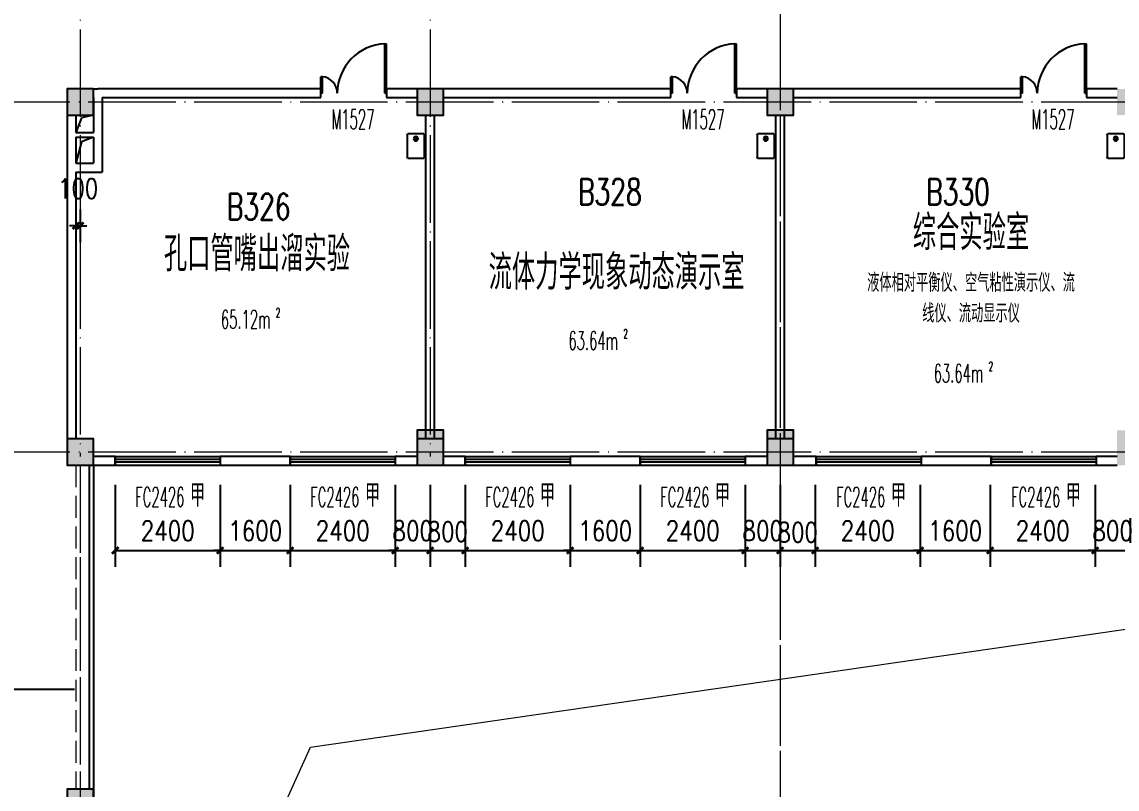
# Model space of a CAD drawing. Extents: x 1417642 to 3570900, y 124798 to 1191112.
# Drawn here: x 1523675 to 1548710, y 462095 to 479626 of the extents above; entities that cross this region are included whole.
import ezdxf

# ---------------------------------------------------------------- set-up
doc = ezdxf.new("R2010")
doc.units = 0
doc.header["$LTSCALE"] = 1000
doc.header["$MEASUREMENT"] = 0
doc.linetypes.add('DASH', pattern=[0.35, 0.25, -0.1])
doc.linetypes.add('DOTE', pattern=[2.42, 2, -0.2, 0.02, -0.2])
doc.layers.get('0').update_dxf_attribs({"linetype": 'CONTINUOUS'})
doc.layers.get('Defpoints').update_dxf_attribs({"linetype": 'CONTINUOUS'})
for name, color, linetype in [('colu', 2, 'CONTINUOUS'), ('COLUMN', 9, 'CONTINUOUS'), ('DOTE', 1, 'DOTE'), ('LATRINE', 6, 'CONTINUOUS'), ('PUB_DIM', 3, 'CONTINUOUS'), ('PUB_HATCH', 8, 'CONTINUOUS'), ('PUB_TEXT', 40, 'CONTINUOUS'), ('SPACE', 7, 'CONTINUOUS'), ('STAIR', 2, 'CONTINUOUS'), ('tiaozheng', 20, 'CONTINUOUS'), ('WALL', 4, 'CONTINUOUS'), ('WINDOW', 2, 'CONTINUOUS'), ('WINDOW_TEXT', 7, 'CONTINUOUS'), ('填充', 252, 'CONTINUOUS'), ('柱填充', 8, 'CONTINUOUS'), ('水点', 3, 'CONTINUOUS')]:
    doc.layers.add(name, color=color, linetype=linetype)
doc.styles.add('_TCH_SPACE', font='ROMANS', dxfattribs={"width": 0.7, "height": 5, "bigfont": 'Z'})
doc.styles.add('_TCH_WINDOW', font='ROMANS.shx', dxfattribs={"width": 0.7, "height": 400, "bigfont": 'Z.shx'})
doc.styles.add('DIM_FONT', font='SIMPLEX.shx', dxfattribs={"width": 0.8})
doc.styles.get("Standard").update_dxf_attribs({"font": 'GBENOR', "bigfont": 'GBCBIG'})
doc.styles.add('Z', font='ROMANS', dxfattribs={"width": 0.7, "bigfont": 'Z'})
doc.dimstyles.new('DIMN150', dxfattribs={"dimscale": 1.5, "dimtxt": 300, "dimasz": 100, "dimexe": 250, "dimexo": 300, "dimgap": 150, "dimtad": 1, "dimdec": 0, "dimzin": 0, "dimdsep": 46, "dimtxsty": 'DIM_FONT', "dimblk": 'ARCHTICK', "dimcen": 0.09, "dimdle": 1.5, "dimclrt": 7, "dimazin": 2, "dimtfac": 1, "dimtdec": 0, "dimtix": 1, "dimtmove": 2, "dimatfit": 3, "dimldrblk": 'ARCHTICK', "dimfxl": 1, "dimtolj": 1, "dimtzin": 0, "dimarcsym": 0})

# ---------------------------------------------------------------- blocks, each defined once
blk = doc.blocks.new('M_E3')
for p, q in [((-275, -410), (-275, -50)), ((-255, -30), (255, -30)), ((275, -50), (275, -410)), ((255, -430), (-255, -430))]:
    blk.add_line(p, q)
at = {"const_width": 1.5}
for points in [[(-275, 0, 0.414214), (-305, -30, 0.414214)], [(305, -30, 0.414214), (275, 0, 0.414214)], [(-305, -430, 0.414214), (-275, -460, 0.414214)], [(275, -460, 0.414214), (305, -430, 0.414214)]]:
    blk.add_lwpolyline(points, format="xyb", dxfattribs=at)
for points in [[(-275, 0), (275, 0)], [(-305, -430), (-305, -30)], [(305, -30), (305, -430)], [(275, -460), (-275, -460)]]:
    blk.add_lwpolyline(points, dxfattribs=at)
for radius in [50, 32.5]:
    blk.add_circle((165, -230), radius)
for centre, start, end in [((-255, -50), 90, 180), ((255, -50), 0, 90), ((-255, -410), 180, 270), ((255, -410), 270, 0)]:
    blk.add_arc(centre, 20, start, end)
at = {"width": 0.8, "flags": 9}
for tag in ['XSIZE', 'YSIZE']:
    blk.add_attdef(tag, (0, 0), '', height=0.5, dxfattribs=at)
blk = doc.blocks.new('i89')
at = {"layer": '柱填充'}
h = blk.add_hatch(color=256, dxfattribs=at)
h.paths.add_polyline_path([(1555333, 501498), (1555333, 502098), (1554733, 502098), (1554733, 501498)])
h.paths.add_polyline_path([(1525733, 501498), (1525733, 502098), (1525133, 502098), (1525133, 501498)])
h.paths.add_polyline_path([(1517733, 501498), (1517733, 502098), (1517133, 502098), (1517133, 501498)])
h.paths.add_polyline_path([(1509733, 501498), (1509733, 502098), (1509133, 502098), (1509133, 501498)])
h.paths.add_polyline_path([(1501733, 501498), (1501733, 502098), (1501133, 502098), (1501133, 501498)])
h.paths.add_polyline_path([(1498133, 501498), (1498133, 502098), (1497533, 502098), (1497533, 501498)])
h.paths.add_polyline_path([(1498133, 529448), (1498133, 530148), (1497433, 530148), (1497433, 529448)])
h.paths.add_polyline_path([(1498133, 537448), (1498133, 538148), (1497433, 538148), (1497433, 537448)])
h.paths.add_polyline_path([(1541783, 545398), (1541783, 546098), (1541083, 546098), (1541083, 545398)])
h.paths.add_polyline_path([(1565333, 559098), (1565333, 559698), (1564733, 559698), (1564733, 559098)])
h.paths.add_polyline_path([(1565383, 549098), (1565383, 549798), (1564683, 549798), (1564683, 549098)])
h.paths.add_polyline_path([(1565333, 545498), (1565333, 546098), (1564733, 546098), (1564733, 545498)])
h.paths.add_polyline_path([(1565383, 538098), (1564683, 538098), (1564683, 537498), (1565383, 537498)])
h.paths.add_polyline_path([(1565333, 529498), (1565333, 530098), (1564733, 530098), (1564733, 529498)])
h.paths.add_polyline_path([(1565333, 519498), (1565333, 520098), (1564733, 520098), (1564733, 519498)])
h.paths.add_polyline_path([(1565333, 511498), (1565333, 512098), (1564733, 512098), (1564733, 511498)])
h.paths.add_polyline_path([(1565333, 501498), (1565333, 502098), (1564733, 502098), (1564733, 501498)])
h.paths.add_polyline_path([(1555333, 559098), (1555333, 559698), (1554733, 559698), (1554733, 559098)])
h.paths.add_polyline_path([(1555333, 549098), (1555333, 549698), (1554733, 549698), (1554733, 549098)])
h.paths.add_polyline_path([(1555333, 545498), (1555333, 546098), (1554733, 546098), (1554733, 545498)])
h.paths.add_polyline_path([(1555333, 537498), (1555333, 538098), (1554733, 538098), (1554733, 537498)])
h.paths.add_polyline_path([(1555433, 529448), (1555433, 530148), (1554733, 530148), (1554733, 529448)])
h.paths.add_polyline_path([(1555433, 519448), (1555433, 520148), (1554733, 520148), (1554733, 519448)])
h.paths.add_polyline_path([(1555433, 511498), (1555433, 512198), (1554733, 512198), (1554733, 511498)])
h.paths.add_polyline_path([(1551733, 557298), (1551733, 557898), (1551133, 557898), (1551133, 557298)])
h.paths.add_polyline_path([(1551783, 549098), (1551783, 549798), (1551083, 549798), (1551083, 549098)])
h.paths.add_polyline_path([(1551733, 545498), (1551733, 546098), (1551133, 546098), (1551133, 545498)])
h.paths.add_polyline_path([(1551733, 537498), (1551733, 538098), (1551133, 538098), (1551133, 537498)])
h.paths.add_polyline_path([(1551733, 529498), (1551733, 530098), (1551133, 530098), (1551133, 529498)])
h.paths.add_polyline_path([(1551733, 519498), (1551733, 520098), (1551133, 520098), (1551133, 519498)])
h.paths.add_polyline_path([(1551783, 511498), (1551783, 512198), (1551083, 512198), (1551083, 511498)])
h.paths.add_polyline_path([(1551733, 501498), (1551733, 502098), (1551133, 502098), (1551133, 501498)])
h.paths.add_polyline_path([(1541733, 559098), (1541733, 559698), (1541133, 559698), (1541133, 559098)])
h.paths.add_polyline_path([(1541733, 557298), (1541733, 557898), (1541133, 557898), (1541133, 557298)])
h.paths.add_polyline_path([(1541783, 549098), (1541783, 549798), (1541083, 549798), (1541083, 549098)])
h.paths.add_polyline_path([(1541733, 537498), (1541733, 538298), (1541133, 538298), (1541133, 537498)])
h.paths.add_polyline_path([(1541733, 519298), (1541733, 520098), (1541133, 520098), (1541133, 519298)])
h.paths.add_polyline_path([(1541833, 511498), (1541833, 512298), (1541033, 512298), (1541033, 511498)])
h.paths.add_polyline_path([(1541733, 501498), (1541733, 502098), (1541133, 502098), (1541133, 501498)])
h.paths.add_polyline_path([(1533733, 559098), (1533733, 559698), (1533133, 559698), (1533133, 559098)])
h.paths.add_polyline_path([(1533783, 549098), (1533783, 549798), (1533083, 549798), (1533083, 549098)])
h.paths.add_polyline_path([(1533733, 545498), (1533733, 546098), (1533133, 546098), (1533133, 545498)])
h.paths.add_polyline_path([(1533733, 537498), (1533733, 538298), (1533133, 538298), (1533133, 537498)])
h.paths.add_polyline_path([(1533733, 519298), (1533733, 520098), (1533133, 520098), (1533133, 519298)])
h.paths.add_polyline_path([(1533833, 511498), (1533833, 512298), (1533033, 512298), (1533033, 511498)])
h.paths.add_polyline_path([(1533733, 501498), (1533733, 502098), (1533133, 502098), (1533133, 501498)])
h.paths.add_polyline_path([(1525733, 559098), (1525733, 559698), (1525133, 559698), (1525133, 559098)])
h.paths.add_polyline_path([(1525783, 549098), (1525783, 549798), (1525083, 549798), (1525083, 549098)])
h.paths.add_polyline_path([(1525733, 545498), (1525733, 546098), (1525133, 546098), (1525133, 545498)])
h.paths.add_polyline_path([(1525733, 537498), (1525733, 538298), (1525133, 538298), (1525133, 537498)])
h.paths.add_polyline_path([(1525733, 519298), (1525733, 520098), (1525133, 520098), (1525133, 519298)])
h.paths.add_polyline_path([(1525833, 511498), (1525833, 512298), (1525033, 512298), (1525033, 511498)])
h.paths.add_polyline_path([(1517733, 559098), (1517733, 559698), (1517133, 559698), (1517133, 559098)])
h.paths.add_polyline_path([(1517783, 549098), (1517783, 549798), (1517083, 549798), (1517083, 549098)])
h.paths.add_polyline_path([(1517733, 545498), (1517733, 546098), (1517133, 546098), (1517133, 545498)])
h.paths.add_polyline_path([(1517733, 537498), (1517733, 538298), (1517133, 538298), (1517133, 537498)])
h.paths.add_polyline_path([(1517733, 519298), (1517733, 520098), (1517133, 520098), (1517133, 519298)])
h.paths.add_polyline_path([(1517833, 511498), (1517833, 512298), (1517033, 512298), (1517033, 511498)])
h.paths.add_polyline_path([(1509733, 559098), (1509733, 559698), (1509133, 559698), (1509133, 559098)])
h.paths.add_polyline_path([(1509783, 549098), (1509783, 549798), (1509083, 549798), (1509083, 549098)])
h.paths.add_polyline_path([(1509733, 545498), (1509733, 546098), (1509133, 546098), (1509133, 545498)])
h.paths.add_polyline_path([(1509733, 537498), (1509733, 538298), (1509133, 538298), (1509133, 537498)])
h.paths.add_polyline_path([(1509733, 519298), (1509733, 520098), (1509133, 520098), (1509133, 519298)])
h.paths.add_polyline_path([(1509833, 511498), (1509833, 512298), (1509033, 512298), (1509033, 511498)])
h.paths.add_polyline_path([(1509733, 480798), (1509733, 481398), (1509133, 481398), (1509133, 480798)])
h.paths.add_polyline_path([(1501733, 559098), (1501733, 559698), (1501133, 559698), (1501133, 559098)])
h.paths.add_polyline_path([(1501733, 549098), (1501733, 549698), (1501133, 549698), (1501133, 549098)])
h.paths.add_polyline_path([(1501733, 545498), (1501733, 546098), (1501133, 546098), (1501133, 545498)])
h.paths.add_polyline_path([(1501733, 537498), (1501733, 538098), (1501133, 538098), (1501133, 537498)])
h.paths.add_polyline_path([(1501733, 529498), (1501733, 530098), (1501133, 530098), (1501133, 529498)])
h.paths.add_polyline_path([(1501733, 519498), (1501733, 520098), (1501133, 520098), (1501133, 519498)])
h.paths.add_polyline_path([(1501833, 511498), (1501833, 512198), (1501133, 512198), (1501133, 511498)])
h.paths.add_polyline_path([(1501733, 480798), (1501733, 481398), (1501133, 481398), (1501133, 480798)])
h.paths.add_polyline_path([(1498133, 559098), (1498133, 559698), (1497533, 559698), (1497533, 559098)])
h.paths.add_polyline_path([(1498183, 549098), (1498183, 549798), (1497483, 549798), (1497483, 549098)])
h.paths.add_polyline_path([(1498133, 545498), (1498133, 546098), (1497533, 546098), (1497533, 545498)])
h.paths.add_polyline_path([(1498133, 519448), (1498133, 520148), (1497433, 520148), (1497433, 519448)])
h.paths.add_polyline_path([(1498133, 511448), (1498133, 512148), (1497433, 512148), (1497433, 511448)])
h.paths.add_polyline_path([(1498133, 480798), (1498133, 481398), (1497533, 481398), (1497533, 480798)])
h.paths.add_polyline_path([(1488133, 559098), (1488133, 559698), (1487533, 559698), (1487533, 559098)])
h.paths.add_polyline_path([(1488233, 549098), (1488233, 549798), (1487533, 549798), (1487533, 549098)])
h.paths.add_polyline_path([(1488133, 545498), (1488133, 546098), (1487533, 546098), (1487533, 545498)])
h.paths.add_polyline_path([(1488133, 537498), (1488133, 538098), (1487533, 538098), (1487533, 537498)])
h.paths.add_polyline_path([(1488133, 529498), (1488133, 530098), (1487533, 530098), (1487533, 529498)])
h.paths.add_polyline_path([(1488133, 519498), (1488133, 520098), (1487533, 520098), (1487533, 519498)])
h.paths.add_polyline_path([(1488133, 511498), (1488133, 512098), (1487533, 512098), (1487533, 511498)])
h.paths.add_polyline_path([(1488133, 501498), (1488133, 502098), (1487533, 502098), (1487533, 501498)])
h.paths.add_polyline_path([(1488133, 480798), (1488133, 481398), (1487533, 481398), (1487533, 480798)])
h.paths.add_polyline_path([(1498133, 484398), (1498133, 485198), (1497433, 485198), (1497433, 484398)])
h.paths.add_polyline_path([(1498134, 496298), (1498134, 497098), (1497433, 497098), (1497433, 496298)])
h.paths.add_polyline_path([(1487533, 497098), (1487533, 496298), (1488233, 496298), (1488233, 497098)])
h.paths.add_polyline_path([(1487533, 485198), (1487533, 484398), (1488233, 484398), (1488233, 485198)])
h.paths.add_polyline_path([(1509733, 496298), (1509733, 497098), (1509033, 497098), (1509033, 496298)])
h.paths.add_polyline_path([(1509733, 484398), (1509733, 485198), (1509033, 485198), (1509033, 484398)])
at = {"layer": 'colu'}
for points in [[(1501733, 545498), (1501733, 546098), (1501133, 546098), (1501133, 545498)], [(1509733, 545498), (1509733, 546098), (1509133, 546098), (1509133, 545498)], [(1517733, 545498), (1517733, 546098), (1517133, 546098), (1517133, 545498)], [(1509733, 537498), (1509733, 538298), (1509133, 538298), (1509133, 537498)], [(1517733, 537498), (1517733, 538298), (1517133, 538298), (1517133, 537498)], [(1501733, 537498), (1501733, 538098), (1501133, 538098), (1501133, 537498)]]:
    blk.add_lwpolyline(points, close=True, dxfattribs=at)
blk = doc.blocks.new('_ArchTick')
at = {"color": 0, "linetype": 'ByBlock', "const_width": 0.4}
blk.add_lwpolyline([(-0.5, -0.5), (0.5, 0.5)], dxfattribs=at)
blk = doc.blocks.new('*D1712')
at = {"layer": 'Defpoints', "color": 0}
for p in [(1524910, 475790), (1525010, 475790), (1525010, 474967)]:
    blk.add_point(p, dxfattribs=at)
at = {"layer": 'PUB_DIM', "color": 0, "lineweight": -2}
for p, q in [((1524910, 475340), (1524910, 474592)), ((1525010, 475340), (1525010, 474592)), ((1524910, 474967), (1524760, 474967)), ((1524910, 474967), (1525010, 474967)), ((1525010, 474967), (1525160, 474967))]:
    blk.add_line(p, q, dxfattribs=at)
at = {"layer": 'PUB_DIM', "color": 0, "lineweight": -2, "xscale": 150, "yscale": 150, "zscale": 150}
blk.add_blockref('_ArchTick', (1524910, 474967), dxfattribs=at)
at = {"layer": 'PUB_DIM', "color": 0, "lineweight": -2, "xscale": 150, "yscale": 150, "zscale": 150, "rotation": 180}
blk.add_blockref('_ArchTick', (1525010, 474967), dxfattribs=at)
at = {"layer": 'PUB_DIM', "color": 7, "insert": (1524960, 475818), "char_height": 450, "attachment_point": 5, "style": 'DIM_FONT'}
blk.add_mtext('\\A1;100', dxfattribs=at)
blk = doc.blocks.new('*D1888')
at = {"layer": 'Defpoints', "color": 0}
for p in [(1525810, 469495), (1528210, 469495), (1528210, 467547)]:
    blk.add_point(p, dxfattribs=at)
at = {"layer": 'PUB_DIM', "color": 0, "lineweight": -2}
for p, q in [((1525810, 469045), (1525810, 467172)), ((1528210, 469045), (1528210, 467172)), ((1525808, 467547), (1528213, 467547))]:
    blk.add_line(p, q, dxfattribs=at)
at = {"layer": 'PUB_DIM', "color": 0, "lineweight": -2, "xscale": 150, "yscale": 150, "zscale": 150, "rotation": 180}
blk.add_blockref('_ArchTick', (1525810, 467547), dxfattribs=at)
at = {"layer": 'PUB_DIM', "color": 0, "lineweight": -2, "xscale": 150, "yscale": 150, "zscale": 150}
blk.add_blockref('_ArchTick', (1528210, 467547), dxfattribs=at)
at = {"layer": 'PUB_DIM', "color": 7, "insert": (1527010, 467997), "char_height": 450, "attachment_point": 5, "style": 'DIM_FONT'}
blk.add_mtext('\\A1;2400', dxfattribs=at)
blk = doc.blocks.new('*D1889')
at = {"layer": 'Defpoints', "color": 0}
for p in [(1528210, 469495), (1529810, 469495), (1529810, 467547)]:
    blk.add_point(p, dxfattribs=at)
at = {"layer": 'PUB_DIM', "color": 0, "lineweight": -2}
for p, q in [((1528210, 469045), (1528210, 467172)), ((1529810, 469045), (1529810, 467172)), ((1528210, 467547), (1528060, 467547)), ((1528210, 467547), (1529810, 467547)), ((1529810, 467547), (1529960, 467547))]:
    blk.add_line(p, q, dxfattribs=at)
at = {"layer": 'PUB_DIM', "color": 0, "lineweight": -2, "xscale": 150, "yscale": 150, "zscale": 150}
blk.add_blockref('_ArchTick', (1528210, 467547), dxfattribs=at)
at = {"layer": 'PUB_DIM', "color": 0, "lineweight": -2, "xscale": 150, "yscale": 150, "zscale": 150, "rotation": 180}
blk.add_blockref('_ArchTick', (1529810, 467547), dxfattribs=at)
at = {"layer": 'PUB_DIM', "color": 7, "insert": (1529010, 467997), "char_height": 450, "attachment_point": 5, "style": 'DIM_FONT'}
blk.add_mtext('\\A1;1600', dxfattribs=at)
blk = doc.blocks.new('*D1890')
at = {"layer": 'Defpoints', "color": 0}
for p in [(1529810, 469495), (1532210, 469495), (1532210, 467547)]:
    blk.add_point(p, dxfattribs=at)
at = {"layer": 'PUB_DIM', "color": 0, "lineweight": -2}
for p, q in [((1529810, 469045), (1529810, 467172)), ((1532210, 469045), (1532210, 467172)), ((1529808, 467547), (1532213, 467547))]:
    blk.add_line(p, q, dxfattribs=at)
at = {"layer": 'PUB_DIM', "color": 0, "lineweight": -2, "xscale": 150, "yscale": 150, "zscale": 150, "rotation": 180}
blk.add_blockref('_ArchTick', (1529810, 467547), dxfattribs=at)
at = {"layer": 'PUB_DIM', "color": 0, "lineweight": -2, "xscale": 150, "yscale": 150, "zscale": 150}
blk.add_blockref('_ArchTick', (1532210, 467547), dxfattribs=at)
at = {"layer": 'PUB_DIM', "color": 7, "insert": (1531010, 467997), "char_height": 450, "attachment_point": 5, "style": 'DIM_FONT'}
blk.add_mtext('\\A1;2400', dxfattribs=at)
blk = doc.blocks.new('*D1891')
at = {"layer": 'Defpoints', "color": 0}
for p in [(1532210, 469495), (1533010, 469495), (1533010, 467547)]:
    blk.add_point(p, dxfattribs=at)
at = {"layer": 'PUB_DIM', "color": 0, "lineweight": -2}
for p, q in [((1532210, 469045), (1532210, 467172)), ((1533010, 469045), (1533010, 467172)), ((1532210, 467547), (1532060, 467547)), ((1532210, 467547), (1533010, 467547)), ((1533010, 467547), (1533160, 467547))]:
    blk.add_line(p, q, dxfattribs=at)
at = {"layer": 'PUB_DIM', "color": 0, "lineweight": -2, "xscale": 150, "yscale": 150, "zscale": 150}
blk.add_blockref('_ArchTick', (1532210, 467547), dxfattribs=at)
at = {"layer": 'PUB_DIM', "color": 0, "lineweight": -2, "xscale": 150, "yscale": 150, "zscale": 150, "rotation": 180}
blk.add_blockref('_ArchTick', (1533010, 467547), dxfattribs=at)
at = {"layer": 'PUB_DIM', "color": 7, "insert": (1532610, 467997), "char_height": 450, "attachment_point": 5, "style": 'DIM_FONT'}
blk.add_mtext('\\A1;800', dxfattribs=at)
blk = doc.blocks.new('*D1892')
at = {"layer": 'Defpoints', "color": 0}
for p in [(1533010, 469495), (1533810, 469495), (1533810, 467547)]:
    blk.add_point(p, dxfattribs=at)
at = {"layer": 'PUB_DIM', "color": 0, "lineweight": -2}
for p, q in [((1533010, 469045), (1533010, 467172)), ((1533810, 469045), (1533810, 467172)), ((1533008, 467547), (1533813, 467547))]:
    blk.add_line(p, q, dxfattribs=at)
at = {"layer": 'PUB_DIM', "color": 0, "lineweight": -2, "xscale": 150, "yscale": 150, "zscale": 150, "rotation": 180}
blk.add_blockref('_ArchTick', (1533010, 467547), dxfattribs=at)
at = {"layer": 'PUB_DIM', "color": 0, "lineweight": -2, "xscale": 150, "yscale": 150, "zscale": 150}
blk.add_blockref('_ArchTick', (1533810, 467547), dxfattribs=at)
at = {"layer": 'PUB_DIM', "color": 7, "insert": (1533410, 467977), "char_height": 450, "attachment_point": 5, "style": 'DIM_FONT'}
blk.add_mtext('\\A1;800', dxfattribs=at)
blk = doc.blocks.new('*D1893')
at = {"layer": 'Defpoints', "color": 0}
for p in [(1533810, 469495), (1536210, 469495), (1536210, 467547)]:
    blk.add_point(p, dxfattribs=at)
at = {"layer": 'PUB_DIM', "color": 0, "lineweight": -2}
for p, q in [((1533810, 469045), (1533810, 467172)), ((1536210, 469045), (1536210, 467172)), ((1533808, 467547), (1536213, 467547))]:
    blk.add_line(p, q, dxfattribs=at)
at = {"layer": 'PUB_DIM', "color": 0, "lineweight": -2, "xscale": 150, "yscale": 150, "zscale": 150, "rotation": 180}
blk.add_blockref('_ArchTick', (1533810, 467547), dxfattribs=at)
at = {"layer": 'PUB_DIM', "color": 0, "lineweight": -2, "xscale": 150, "yscale": 150, "zscale": 150}
blk.add_blockref('_ArchTick', (1536210, 467547), dxfattribs=at)
at = {"layer": 'PUB_DIM', "color": 7, "insert": (1535010, 467997), "char_height": 450, "attachment_point": 5, "style": 'DIM_FONT'}
blk.add_mtext('\\A1;2400', dxfattribs=at)
blk = doc.blocks.new('*D1894')
at = {"layer": 'Defpoints', "color": 0}
for p in [(1536210, 469495), (1537810, 469495), (1537810, 467547)]:
    blk.add_point(p, dxfattribs=at)
at = {"layer": 'PUB_DIM', "color": 0, "lineweight": -2}
for p, q in [((1536210, 469045), (1536210, 467172)), ((1537810, 469045), (1537810, 467172)), ((1536210, 467547), (1536060, 467547)), ((1536210, 467547), (1537810, 467547)), ((1537810, 467547), (1537960, 467547))]:
    blk.add_line(p, q, dxfattribs=at)
at = {"layer": 'PUB_DIM', "color": 0, "lineweight": -2, "xscale": 150, "yscale": 150, "zscale": 150}
blk.add_blockref('_ArchTick', (1536210, 467547), dxfattribs=at)
at = {"layer": 'PUB_DIM', "color": 0, "lineweight": -2, "xscale": 150, "yscale": 150, "zscale": 150, "rotation": 180}
blk.add_blockref('_ArchTick', (1537810, 467547), dxfattribs=at)
at = {"layer": 'PUB_DIM', "color": 7, "insert": (1537010, 467997), "char_height": 450, "attachment_point": 5, "style": 'DIM_FONT'}
blk.add_mtext('\\A1;1600', dxfattribs=at)
blk = doc.blocks.new('*D1895')
at = {"layer": 'Defpoints', "color": 0}
for p in [(1537810, 469495), (1540210, 469495), (1540210, 467547)]:
    blk.add_point(p, dxfattribs=at)
at = {"layer": 'PUB_DIM', "color": 0, "lineweight": -2}
for p, q in [((1537810, 469045), (1537810, 467172)), ((1540210, 469045), (1540210, 467172)), ((1537808, 467547), (1540213, 467547))]:
    blk.add_line(p, q, dxfattribs=at)
at = {"layer": 'PUB_DIM', "color": 0, "lineweight": -2, "xscale": 150, "yscale": 150, "zscale": 150, "rotation": 180}
blk.add_blockref('_ArchTick', (1537810, 467547), dxfattribs=at)
at = {"layer": 'PUB_DIM', "color": 0, "lineweight": -2, "xscale": 150, "yscale": 150, "zscale": 150}
blk.add_blockref('_ArchTick', (1540210, 467547), dxfattribs=at)
at = {"layer": 'PUB_DIM', "color": 7, "insert": (1539010, 467997), "char_height": 450, "attachment_point": 5, "style": 'DIM_FONT'}
blk.add_mtext('\\A1;2400', dxfattribs=at)
blk = doc.blocks.new('*D1896')
at = {"layer": 'Defpoints', "color": 0}
for p in [(1540210, 469495), (1541010, 469495), (1541010, 467547)]:
    blk.add_point(p, dxfattribs=at)
at = {"layer": 'PUB_DIM', "color": 0, "lineweight": -2}
for p, q in [((1540210, 469045), (1540210, 467172)), ((1541010, 469045), (1541010, 467172)), ((1540210, 467547), (1540060, 467547)), ((1540210, 467547), (1541010, 467547)), ((1541010, 467547), (1541160, 467547))]:
    blk.add_line(p, q, dxfattribs=at)
at = {"layer": 'PUB_DIM', "color": 0, "lineweight": -2, "xscale": 150, "yscale": 150, "zscale": 150}
blk.add_blockref('_ArchTick', (1540210, 467547), dxfattribs=at)
at = {"layer": 'PUB_DIM', "color": 0, "lineweight": -2, "xscale": 150, "yscale": 150, "zscale": 150, "rotation": 180}
blk.add_blockref('_ArchTick', (1541010, 467547), dxfattribs=at)
at = {"layer": 'PUB_DIM', "color": 7, "insert": (1540610, 467997), "char_height": 450, "attachment_point": 5, "style": 'DIM_FONT'}
blk.add_mtext('\\A1;800', dxfattribs=at)
blk = doc.blocks.new('*D1897')
at = {"layer": 'Defpoints', "color": 0}
for p in [(1541010, 469495), (1541810, 469495), (1541810, 467547)]:
    blk.add_point(p, dxfattribs=at)
at = {"layer": 'PUB_DIM', "color": 0, "lineweight": -2}
for p, q in [((1541010, 469045), (1541010, 467172)), ((1541810, 469045), (1541810, 467172)), ((1541008, 467547), (1541812, 467547))]:
    blk.add_line(p, q, dxfattribs=at)
at = {"layer": 'PUB_DIM', "color": 0, "lineweight": -2, "xscale": 150, "yscale": 150, "zscale": 150, "rotation": 180}
blk.add_blockref('_ArchTick', (1541010, 467547), dxfattribs=at)
at = {"layer": 'PUB_DIM', "color": 0, "lineweight": -2, "xscale": 150, "yscale": 150, "zscale": 150}
blk.add_blockref('_ArchTick', (1541810, 467547), dxfattribs=at)
at = {"layer": 'PUB_DIM', "color": 7, "insert": (1541410, 467961), "char_height": 450, "attachment_point": 5, "style": 'DIM_FONT'}
blk.add_mtext('\\A1;800', dxfattribs=at)
blk = doc.blocks.new('*D1898')
at = {"layer": 'Defpoints', "color": 0}
for p in [(1541810, 469495), (1544210, 469495), (1544210, 467547)]:
    blk.add_point(p, dxfattribs=at)
at = {"layer": 'PUB_DIM', "color": 0, "lineweight": -2}
for p, q in [((1541810, 469045), (1541810, 467172)), ((1544210, 469045), (1544210, 467172)), ((1541808, 467547), (1544212, 467547))]:
    blk.add_line(p, q, dxfattribs=at)
at = {"layer": 'PUB_DIM', "color": 0, "lineweight": -2, "xscale": 150, "yscale": 150, "zscale": 150, "rotation": 180}
blk.add_blockref('_ArchTick', (1541810, 467547), dxfattribs=at)
at = {"layer": 'PUB_DIM', "color": 0, "lineweight": -2, "xscale": 150, "yscale": 150, "zscale": 150}
blk.add_blockref('_ArchTick', (1544210, 467547), dxfattribs=at)
at = {"layer": 'PUB_DIM', "color": 7, "insert": (1543010, 467997), "char_height": 450, "attachment_point": 5, "style": 'DIM_FONT'}
blk.add_mtext('\\A1;2400', dxfattribs=at)
blk = doc.blocks.new('*D1899')
at = {"layer": 'Defpoints', "color": 0}
for p in [(1544210, 469495), (1545810, 469495), (1545810, 467547)]:
    blk.add_point(p, dxfattribs=at)
at = {"layer": 'PUB_DIM', "color": 0, "lineweight": -2}
for p, q in [((1544210, 469045), (1544210, 467172)), ((1545810, 469045), (1545810, 467172)), ((1544210, 467547), (1544060, 467547)), ((1544210, 467547), (1545810, 467547)), ((1545810, 467547), (1545960, 467547))]:
    blk.add_line(p, q, dxfattribs=at)
at = {"layer": 'PUB_DIM', "color": 0, "lineweight": -2, "xscale": 150, "yscale": 150, "zscale": 150}
blk.add_blockref('_ArchTick', (1544210, 467547), dxfattribs=at)
at = {"layer": 'PUB_DIM', "color": 0, "lineweight": -2, "xscale": 150, "yscale": 150, "zscale": 150, "rotation": 180}
blk.add_blockref('_ArchTick', (1545810, 467547), dxfattribs=at)
at = {"layer": 'PUB_DIM', "color": 7, "insert": (1545010, 467997), "char_height": 450, "attachment_point": 5, "style": 'DIM_FONT'}
blk.add_mtext('\\A1;1600', dxfattribs=at)
blk = doc.blocks.new('*D1900')
at = {"layer": 'Defpoints', "color": 0}
for p in [(1545810, 469495), (1548210, 469495), (1548210, 467547)]:
    blk.add_point(p, dxfattribs=at)
at = {"layer": 'PUB_DIM', "color": 0, "lineweight": -2}
for p, q in [((1545810, 469045), (1545810, 467172)), ((1548210, 469045), (1548210, 467172)), ((1545808, 467547), (1548212, 467547))]:
    blk.add_line(p, q, dxfattribs=at)
at = {"layer": 'PUB_DIM', "color": 0, "lineweight": -2, "xscale": 150, "yscale": 150, "zscale": 150, "rotation": 180}
blk.add_blockref('_ArchTick', (1545810, 467547), dxfattribs=at)
at = {"layer": 'PUB_DIM', "color": 0, "lineweight": -2, "xscale": 150, "yscale": 150, "zscale": 150}
blk.add_blockref('_ArchTick', (1548210, 467547), dxfattribs=at)
at = {"layer": 'PUB_DIM', "color": 7, "insert": (1547010, 467997), "char_height": 450, "attachment_point": 5, "style": 'DIM_FONT'}
blk.add_mtext('\\A1;2400', dxfattribs=at)
blk = doc.blocks.new('*D1901')
at = {"layer": 'Defpoints', "color": 0}
for p in [(1548210, 469495), (1549010, 469495), (1549010, 467547)]:
    blk.add_point(p, dxfattribs=at)
at = {"layer": 'PUB_DIM', "color": 0, "lineweight": -2}
for p, q in [((1548210, 469045), (1548210, 467172)), ((1549010, 469045), (1549010, 467172)), ((1548210, 467547), (1548060, 467547)), ((1548210, 467547), (1549010, 467547)), ((1549010, 467547), (1549160, 467547))]:
    blk.add_line(p, q, dxfattribs=at)
at = {"layer": 'PUB_DIM', "color": 0, "lineweight": -2, "xscale": 150, "yscale": 150, "zscale": 150}
blk.add_blockref('_ArchTick', (1548210, 467547), dxfattribs=at)
at = {"layer": 'PUB_DIM', "color": 0, "lineweight": -2, "xscale": 150, "yscale": 150, "zscale": 150, "rotation": 180}
blk.add_blockref('_ArchTick', (1549010, 467547), dxfattribs=at)
at = {"layer": 'PUB_DIM', "color": 7, "insert": (1548610, 467997), "char_height": 450, "attachment_point": 5, "style": 'DIM_FONT'}
blk.add_mtext('\\A1;800', dxfattribs=at)
blk = doc.blocks.new('_FZH')
blk.add_lwpolyline([(-0.5, -0.5), (0.5, -0.5), (0.5, 0.5), (-0.5, 0.5)], close=True)
at = {"layer": 'PUB_HATCH'}
blk.add_solid([(-0.5, -0.5), (0.5, -0.5), (-0.5, 0.5), (0.5, 0.5)], dxfattribs=at)
blk = doc.blocks.new('$TCHSYS$WIN2D')
for p, q in [((-0.5, 0.5), (0.5, 0.5)), ((-0.5, 0.5), (-0.5, -0.5)), ((0.5, 0.5), (0.5, -0.5)), ((0.5, 0.167), (-0.5, 0.167)), ((0.5, -0.167), (-0.5, -0.167)), ((-0.5, -0.5), (0.5, -0.5))]:
    blk.add_line(p, q)
blk = doc.blocks.new('$DorLib2D$00000225')
at = {"color": 0}
for p, q in [((0.475, -0.001), (0.475, 0.752)), ((0.475, 0.752), (0.5, 0.752)), ((0.5, -0.001), (0.5, 0.752)), ((-0.5, 0), (-0.5, 0.252)), ((-0.475, 0.252), (-0.5, 0.252)), ((-0.475, 0), (-0.475, 0.252)), ((-0.475, 0), (-0.5, 0)), ((0.475, -0.001), (0.5, -0.001))]:
    blk.add_line(p, q, dxfattribs=at)
for centre, radius, start, end in [((0.505, -0.002), 0.755, 92.2493, 179.7238), ((-0.501, 0.003), 0.251, 359.7899, 84.0974)]:
    blk.add_arc(centre, radius, start, end, dxfattribs=at)

msp = doc.modelspace()

# ---------------------------------------------------------------- linework, layer by layer
at = {"layer": 'DOTE', "lineweight": 0}
for points in [[(1541010.3, 496846.8), (1541010.3, 385594.9)], [(1541010.3, 496546.8), (1541010.3, 385594.9)], [(1525010.3, 496395.5), (1525010.3, 469695.5)], [(1525010.3, 496395.5), (1525010.3, 469695.5)], [(1525010.3, 496395.5), (1525010.3, 469695.5)], [(1533010.3, 496395.5), (1533010.3, 469695.5)], [(1533010.3, 496395.5), (1533010.3, 469695.5)], [(1533010.3, 496395.5), (1533010.3, 469695.5)], [(1597373.8, 477795.5), (1432083.9, 477795.5)], [(1597373.8, 469795.5), (1432083.9, 469795.5)], [(1597373.8, 469795.5), (1432083.9, 469795.5)], [(1525010.3, 469495.5), (1525010.3, 385594.9)]]:
    msp.add_lwpolyline(points, dxfattribs=at)
at = {"layer": 'LATRINE', "linetype": 'DASH', "lineweight": 0, "ltscale": 2}
for p, q in [((1524910.3, 469495.5), (1524910.3, 462095.5)), ((1525010.3, 469495.5), (1525010.3, 462095.5))]:
    msp.add_line(p, q, dxfattribs=at)
at = {"layer": 'STAIR'}
for p, q in [((1525210.3, 469495.5), (1525210.3, 462095.5)), ((1525310.3, 469495.5), (1525310.3, 452095.8)), ((1524878.7, 464370.7, 0), (1521871.8, 464370.7, 0))]:
    msp.add_line(p, q, dxfattribs=at)
at = {"layer": 'STAIR', "lineweight": 0}
msp.add_lwpolyline([(1525310.3, 452095.8), (1530273, 463055.8), (1574810.3, 469495.5)], dxfattribs=at)
at = {"layer": 'tiaozheng', "color": 2}
for p, q in [((1525035.9, 477430.6), (1524910.3, 477095.5)), ((1525310.3, 477495.5), (1525035.9, 477430.6)), ((1525310.3, 476995.5), (1525037.2, 476888.7)), ((1525037.2, 476888.7), (1524910.3, 476395.5))]:
    msp.add_line(p, q, dxfattribs=at)
at = {"layer": 'WALL'}
for p, q in [((1525310.3, 478095.5), (1525410.3, 478095.5)), ((1530510.3, 478095.5), (1525410.3, 478095.5)), ((1530510.3, 477895.5), (1530510.3, 478095.5)), ((1532710.3, 478095.5), (1532010.3, 478095.5)), ((1532010.3, 478095.5), (1532010.3, 477895.5)), ((1538510.3, 478095.5), (1533310.3, 478095.5)), ((1538510.3, 477895.5), (1538510.3, 478095.5)), ((1540710.3, 478095.5), (1540010.3, 478095.5)), ((1540010.3, 478095.5), (1540010.3, 477895.5)), ((1546510.3, 478095.5), (1541310.3, 478095.5)), ((1546510.3, 477895.5), (1546510.3, 478095.5)), ((1548710.3, 478095.5), (1548010.3, 478095.5)), ((1548010.3, 478095.5), (1548010.3, 477895.5)), ((1525310.3, 477895.5), (1525310.3, 477095.5)), ((1525510.3, 477895.5), (1525510.3, 477045.5)), ((1525510.3, 477895.5), (1530510.3, 477895.5)), ((1532010.3, 477895.5), (1532710.3, 477895.5)), ((1533310.3, 477895.5), (1538510.3, 477895.5)), ((1540010.3, 477895.5), (1540710.3, 477895.5)), ((1541310.3, 477895.5), (1546510.3, 477895.5)), ((1548010.3, 477895.5), (1548710.3, 477895.5)), ((1524710.3, 477495.5), (1524710.3, 477045.5)), ((1524910.3, 477495.5), (1524910.3, 477095.5)), ((1532910.3, 470095.5), (1532910.3, 477495.5)), ((1533110.3, 470095.5), (1533110.3, 477495.5)), ((1540910.3, 470095.5), (1540910.3, 477495.5)), ((1541110.3, 470095.5), (1541110.3, 477495.5)), ((1524710.3, 477045.5), (1524710.3, 476295.5)), ((1524910.3, 477095.5), (1525310.3, 477095.5)), ((1524910.3, 476995.5), (1525310.3, 476995.5)), ((1524910.3, 476995.5), (1524910.3, 476395.5)), ((1525310.3, 476995.5), (1525310.3, 476395.5)), ((1525510.3, 477045.5), (1525510.3, 476195.5)), ((1524710.3, 476295.5), (1524710.3, 470095.5)), ((1524910.3, 476395.5), (1525310.3, 476395.5)), ((1524910.3, 476195.5), (1525510.3, 476195.5)), ((1524910.3, 476195.5), (1524910.3, 470095.5)), ((1525810.3, 469695.5), (1525310.3, 469695.5)), ((1525810.3, 469495.5), (1525810.3, 469695.5)), ((1529810.3, 469695.5), (1528210.3, 469695.5)), ((1528210.3, 469695.5), (1528210.3, 469495.5)), ((1529810.3, 469495.5), (1529810.3, 469695.5)), ((1532710.3, 469695.5), (1532210.3, 469695.5)), ((1532210.3, 469695.5), (1532210.3, 469495.5)), ((1533810.3, 469695.5), (1533310.3, 469695.5)), ((1533810.3, 469495.5), (1533810.3, 469695.5)), ((1537810.3, 469695.5), (1536210.3, 469695.5)), ((1536210.3, 469695.5), (1536210.3, 469495.5)), ((1537810.3, 469495.5), (1537810.3, 469695.5)), ((1540710.3, 469695.5), (1540210.3, 469695.5)), ((1540210.3, 469695.5), (1540210.3, 469495.5)), ((1541830.9, 469695.5), (1541310.3, 469695.5)), ((1541830.9, 469495.5), (1541830.9, 469695.5)), ((1545830.9, 469695.5), (1544230.9, 469695.5)), ((1544230.9, 469695.5), (1544230.9, 469495.5)), ((1545830.9, 469495.5), (1545830.9, 469695.5)), ((1548710.3, 469695.5), (1548230.9, 469695.5)), ((1548230.9, 469695.5), (1548230.9, 469495.5)), ((1525310.3, 469495.5), (1525810.3, 469495.5)), ((1528210.3, 469495.5), (1529810.3, 469495.5)), ((1532210.3, 469495.5), (1532710.3, 469495.5)), ((1533310.3, 469495.5), (1533810.3, 469495.5)), ((1536210.3, 469495.5), (1537810.3, 469495.5)), ((1540210.3, 469495.5), (1540710.3, 469495.5)), ((1541310.3, 469495.5), (1541830.9, 469495.5)), ((1544230.9, 469495.5), (1545830.9, 469495.5)), ((1548230.9, 469495.5), (1548710.3, 469495.5))]:
    msp.add_line(p, q, dxfattribs=at)

# ---------------------------------------------------------------- block references
at = {"layer": 'COLUMN', "lineweight": 0, "xscale": 600, "yscale": 600, "zscale": 600}
for p in [(1525010.3, 477795.5), (1533010.3, 477795.5), (1541010.3, 477795.5), (1525010.3, 469795.5), (1533010.3, 469795.5), (1541010.3, 469795.5), (1525010.3, 461795.5)]:
    msp.add_blockref('_FZH', p, dxfattribs=at)
at = {"layer": 'tiaozheng'}
msp.add_blockref('i89', (23577.2, -68002.8), dxfattribs=at)
at = {"layer": 'WINDOW', "lineweight": 0}
ref = msp.add_blockref('$DorLib2D$00000225', (1531260.3, 477995.5), dxfattribs=dict(at, xscale=1500, yscale=1500, zscale=1500))
ref.add_attrib('A', 'M1527', (1530751, 477177.3), dxfattribs={"layer": 'WINDOW_TEXT', "lineweight": 0, "height": 446.25, "style": '_TCH_WINDOW', "width": 0.494118})
ref = msp.add_blockref('$DorLib2D$00000225', (1539260.3, 477995.5), dxfattribs=dict(at, xscale=-1500, yscale=-1500, zscale=-1500, rotation=180))
ref.add_attrib('A', 'M1527', (1538751, 477177.3), dxfattribs={"layer": 'WINDOW_TEXT', "lineweight": 0, "height": 446.25, "style": '_TCH_WINDOW', "width": 0.494118})
ref = msp.add_blockref('$DorLib2D$00000225', (1547260.3, 477995.5), dxfattribs=dict(at, xscale=-1500, yscale=-1500, zscale=-1500, rotation=180))
ref.add_attrib('A', 'M1527', (1546751, 477177.3), dxfattribs={"layer": 'WINDOW_TEXT', "lineweight": 0, "height": 446.25, "style": '_TCH_WINDOW', "width": 0.494118})
at = {"layer": 'WINDOW', "color": 2, "xscale": -2400, "yscale": -200, "zscale": -2400}
for p, rotation in [((1527010.3, 469595.5), 180.0000000000017), ((1531010.3, 469595.5), 180.0000000000017), ((1535010.3, 469595.5), 180), ((1539010.3, 469595.5), 180), ((1543030.9, 469595.5), 180), ((1547030.9, 469595.5), 180)]:
    msp.add_blockref('$TCHSYS$WIN2D', p, dxfattribs=dict(at, rotation=rotation))
at = {"layer": '水点', "xscale": -1, "rotation": 270}
for p in [(1532910.3, 476790.5), (1540910.3, 476790.5), (1548910.3, 476790.5)]:
    msp.add_blockref('M_E3', p, dxfattribs=at)

# ---------------------------------------------------------------- texts
at = {"layer": 'PUB_TEXT', "color": 1, "lineweight": 60, "style": 'Z', "width": 0.7}
for s, p in [('B328', (1536386.1, 475443.6)), ('B330', (1544345.1, 475443.6)), ('B326', (1528359.1, 475103.7))]:
    msp.add_text(s, height=600, dxfattribs=at).set_placement(p)
at = {"layer": 'SPACE', "style": '_TCH_SPACE', "width": 0.525}
for s, height, p in [('65.12m', 420, (1528223.4, 472618.1)), ('2', 210, (1529483.4, 472880.6)), ('63.64m', 420, (1536167.9, 472133.6)), ('2', 210, (1537427.9, 472396.1)), ('63.64m', 420, (1544517.7, 471388.7)), ('2', 210, (1545777.7, 471651.2))]:
    msp.add_text(s, height=height, dxfattribs=at).set_placement(p)
at = {"layer": 'WINDOW_TEXT', "color": 2, "style": '_TCH_WINDOW'}
for s, height, width, p in [('FC2426', 446.25, 0.494118, (1526266.9, 468545.5)), ('甲', 525, 0.7, (1527516.4, 468545.5)), ('FC2426', 446.25, 0.494118, (1530266.9, 468545.5)), ('甲', 525, 0.7, (1531516.4, 468545.5)), ('FC2426', 446.25, 0.494118, (1534266.9, 468545.5)), ('甲', 525, 0.7, (1535516.4, 468545.5)), ('FC2426', 446.25, 0.494118, (1538266.9, 468545.5)), ('甲', 525, 0.7, (1539516.4, 468545.5)), ('FC2426', 446.25, 0.494118, (1542287.5, 468545.5)), ('甲', 525, 0.7, (1543537, 468545.5)), ('FC2426', 446.25, 0.494118, (1546287.5, 468545.5)), ('甲', 525, 0.7, (1547537, 468545.5))]:
    msp.add_text(s, height=height, dxfattribs=dict(at, width=width)).set_placement(p)
at = {"layer": '填充', "char_height": 800, "style": '_TCH_WINDOW'}
for s, insert, width, attachment_point in [('{\\C2;综合实验室\\P\\H0.525x;液体相对平衡仪、空气粘性演示仪、流线仪、流动显示仪}', (1545371.6, 475211.5), 4935.913, 2), ('{\\C2;孔口管嘴出溜实验}', (1526920.9, 474725.5), 8372.358, 1), ('{\\C2;流体力学现象动态演示室}', (1534344.9, 474304.4), 8372.358, 1)]:
    msp.add_mtext(s, dxfattribs=dict(at, insert=insert, width=width, attachment_point=attachment_point))

# ---------------------------------------------------------------- dimensions: what is measured, and where the dimension line sits
at = {"layer": 'PUB_DIM'}
for base, p1, p2, angle, picture, middle in [((1525010.3, 474966.5), (1524910.3, 475790.1), (1525010.3, 475790.1), 0, '*D1712', (1524960.3, 475817.8)), ((1533810.3, 467546.7), (1533010.3, 469495.5), (1533810.3, 469495.5), 360, '*D1892', (1533410.3, 467976.5)), ((1541809.9, 467546.7), (1541010.3, 469495.5), (1541809.9, 469495.5), 360, '*D1897', (1541410.1, 467961))]:
    dim = msp.add_linear_dim(base=base, p1=p1, p2=p2, angle=angle, dimstyle='DIMN150', dxfattribs=at)
    dim.commit()
    dim.dimension.update_dxf_attribs({"geometry": picture, "text_midpoint": middle, "dimtype": 129})
for p1, p2, picture, middle in [((1525810.3, 469495.5), (1528210.3, 469495.5), '*D1888', (1527010.3, 467996.7)), ((1528210.3, 469495.5), (1529810.3, 469495.5), '*D1889', (1529010.3, 467996.7)), ((1529810.3, 469495.5), (1532210.3, 469495.5), '*D1890', (1531010.3, 467996.7)), ((1532210.3, 469495.5), (1533010.3, 469495.5), '*D1891', (1532610.3, 467996.7)), ((1533810.3, 469495.5), (1536210.3, 469495.5), '*D1893', (1535010.3, 467996.7)), ((1536210.3, 469495.5), (1537810.3, 469495.5), '*D1894', (1537010.3, 467996.7)), ((1537810.3, 469495.5), (1540210.3, 469495.5), '*D1895', (1539010.3, 467996.7)), ((1540210.3, 469495.5), (1541010.3, 469495.5), '*D1896', (1540610.3, 467996.7)), ((1541809.9, 469495.5), (1544209.9, 469495.5), '*D1898', (1543009.9, 467996.7)), ((1544209.9, 469495.5), (1545809.9, 469495.5), '*D1899', (1545009.9, 467996.7)), ((1545809.9, 469495.5), (1548209.9, 469495.5), '*D1900', (1547009.9, 467996.7)), ((1548209.9, 469495.5), (1549010.3, 469495.5), '*D1901', (1548610.1, 467996.7))]:
    dim = msp.add_aligned_dim(p1=p1, p2=p2, distance=-1948.8, dimstyle='DIMN150', dxfattribs=at)
    dim.commit()
    dim.dimension.update_dxf_attribs({"geometry": picture, "text_midpoint": middle})

doc.saveas('drawing.dxf')
